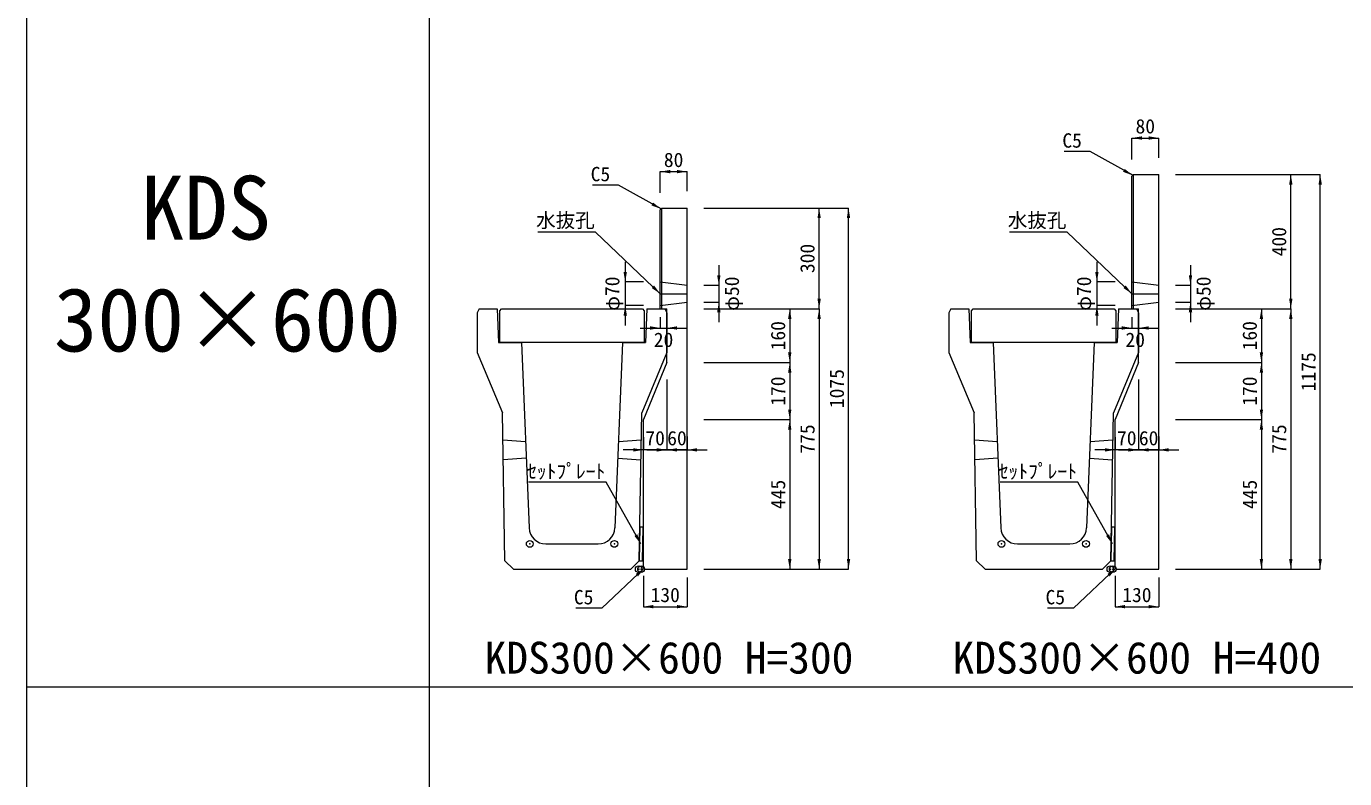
# Model space of a CAD drawing. Units: millimetres at full size, sheet at 1:40. Extents: x 172874 to 199766, y 869448 to 902797.
# Drawn here: x 172874 to 176800, y 897375 to 899614 of the extents above; entities that cross this region are included whole.
import ezdxf
from ezdxf.enums import TextEntityAlignment as Align

# ---------------------------------------------------------------- set-up
doc = ezdxf.new("R2010")
doc.units = ezdxf.units.MM
doc.header["$LTSCALE"] = 40
doc.header["$PDMODE"] = 32
doc.header["$PDSIZE"] = 20
doc.linetypes.add('DASHED', pattern=[7.5, 6, -1.5])
doc.linetypes.add('USER2', pattern=[4.7625, 3.175, -1.5875])
for name, color, linetype, lineweight in [('セットプレート', 3, 'Continuous', 13), ('パネックスKDS', 2, 'Continuous', 13), ('図枠', 5, 'Continuous', 13), ('寸法線', 7, 'Continuous', 13), ('引出線', 4, 'Continuous', 13), ('本体', 2, 'Continuous', 13), ('補助線', 8, 'Continuous', 13)]:
    doc.layers.add(name, color=color, linetype=linetype, lineweight=lineweight)
doc.layers.add('文字', color=7, linetype='Continuous')
doc.styles.add('ＭＳ ゴシック', font='')
doc.styles.get('ＭＳ ゴシック').set_extended_font_data('MS Gothic')

# ---------------------------------------------------------------- blocks, each defined once
blk = doc.blocks.new('filled_arrow')
at = {"color": 0, "linetype": 'Continuous', "lineweight": -2}
blk.add_solid([(7.5, 1.25), (0, 0), (7.5, -1.25)], dxfattribs=at)

msp = doc.modelspace()

# ---------------------------------------------------------------- linework, layer by layer
at = {"layer": 'セットプレート'}
for points in [[(174699.35, 898023.33), (174709.35, 898023.16), (174711.02, 898123.15), (174701.02, 898123.31)], [(176103.96, 898023.33), (176113.96, 898023.16), (176115.62, 898123.15), (176105.62, 898123.31)]]:
    msp.add_lwpolyline(points, close=True, dxfattribs=at)
at = {"layer": 'パネックスKDS'}
for p, q in [((176166.29, 899168.33), (176171.29, 899173.33)), ((176166.29, 898773.33), (176166.29, 899168.33)), ((176171.29, 899173.33), (176246.29, 899173.33)), ((176246.29, 897998.33), (176246.29, 899173.33)), ((174761.69, 899068.33), (174766.69, 899073.33)), ((174766.69, 899073.33), (174841.69, 899073.33)), ((174841.69, 897998.33), (174841.69, 899073.33)), ((174761.69, 898773.33), (174761.69, 899068.33)), ((174761.69, 898773.33), (174781.69, 898773.33)), ((174781.69, 898613.33), (174781.69, 898773.33)), ((176166.29, 898773.33), (176186.29, 898773.33)), ((176186.29, 898613.33), (176186.29, 898773.33)), ((174781.69, 898613.33), (174711.69, 898443.33)), ((176186.29, 898613.33), (176116.29, 898443.33)), ((174711.69, 898003.33), (174711.69, 898443.33)), ((176116.29, 898003.33), (176116.29, 898443.33)), ((174711.69, 898003.33), (174716.69, 897998.33)), ((174716.69, 897998.33), (174841.69, 897998.33)), ((176116.29, 898003.33), (176121.29, 897998.33)), ((176121.29, 897998.33), (176246.29, 897998.33))]:
    msp.add_line(p, q, dxfattribs=at)
at = {"layer": 'パネックスKDS', "lineweight": 5}
for p, q in [((176171.29, 898773.33), (176171.29, 899173.33)), ((174766.69, 898773.33), (174766.69, 899073.33))]:
    msp.add_line(p, q, dxfattribs=at)
at = {"layer": 'パネックスKDS', "linetype": 'DASHED', "lineweight": 9}
for p, q in [((174761.69, 898853.33), (174841.69, 898843.33)), ((176166.29, 898853.33), (176246.29, 898843.33)), ((174761.69, 898783.33), (174841.69, 898793.33)), ((176166.29, 898783.33), (176246.29, 898793.33))]:
    msp.add_line(p, q, dxfattribs=at)
at = {"layer": '図枠'}
for p, q in [((172874.21, 902448.33), (172874.21, 887048.33)), ((174074.21, 902448.33), (174074.21, 887048.33)), ((172874.21, 897648.33), (185274.21, 897648.33))]:
    msp.add_line(p, q, dxfattribs=at)
at = {"layer": '寸法線'}
for p, q in [((176166.29, 899281.88), (176246.29, 899281.88)), ((176166.29, 899218.33), (176166.29, 899281.88)), ((176246.29, 899223.33), (176246.29, 899281.88)), ((174761.69, 899181.88), (174841.69, 899181.88)), ((174761.69, 899118.33), (174761.69, 899181.88)), ((174841.69, 899123.33), (174841.69, 899181.88)), ((176296.29, 899173.33), (176727.13, 899173.33)), ((176296.29, 899173.33), (176639.63, 899173.33)), ((176639.63, 898773.33), (176639.63, 899173.33)), ((176727.13, 897998.33), (176727.13, 899173.33)), ((174891.69, 899073.33), (175322.53, 899073.33)), ((174891.69, 899073.33), (175235.03, 899073.33)), ((175235.03, 898773.33), (175235.03, 899073.33)), ((175322.53, 897998.33), (175322.53, 899073.33)), ((174657.62, 898913.33), (174657.62, 898723.33)), ((174936.36, 898903.33), (174936.36, 898733.33)), ((176062.22, 898913.33), (176062.22, 898723.33)), ((176340.96, 898903.33), (176340.96, 898733.33)), ((174711.69, 898853.33), (174657.62, 898853.33)), ((174891.69, 898843.33), (174936.36, 898843.33)), ((176116.29, 898853.33), (176062.22, 898853.33)), ((176296.29, 898843.33), (176340.96, 898843.33)), ((174711.69, 898783.33), (174657.62, 898783.33)), ((174891.69, 898793.33), (174936.36, 898793.33)), ((174891.69, 898773.33), (175235.03, 898773.33)), ((174891.69, 898773.33), (175147.53, 898773.33)), ((174891.69, 898773.33), (175235.03, 898773.33)), ((175147.53, 898773.33), (175147.53, 898613.33)), ((175235.03, 898773.33), (175235.03, 897998.33)), ((176116.29, 898783.33), (176062.22, 898783.33)), ((176296.29, 898793.33), (176340.96, 898793.33)), ((176296.29, 898773.33), (176639.63, 898773.33)), ((176296.29, 898773.33), (176552.13, 898773.33)), ((176296.29, 898773.33), (176639.63, 898773.33)), ((176552.13, 898773.33), (176552.13, 898613.33)), ((176639.63, 898773.33), (176639.63, 897998.33)), ((174761.69, 898748.33), (174761.69, 898716.25)), ((174781.69, 898748.33), (174781.69, 898716.25)), ((176166.29, 898748.33), (176166.29, 898716.25)), ((176186.29, 898748.33), (176186.29, 898716.25)), ((174701.69, 898716.25), (174841.69, 898716.25)), ((176106.29, 898716.25), (176246.29, 898716.25)), ((174891.69, 898613.33), (175147.53, 898613.33)), ((174891.69, 898613.33), (175147.53, 898613.33)), ((175147.53, 898613.33), (175147.53, 898443.33)), ((176296.29, 898613.33), (176552.13, 898613.33)), ((176296.29, 898613.33), (176552.13, 898613.33)), ((176552.13, 898613.33), (176552.13, 898443.33)), ((174781.69, 898563.33), (174781.69, 898353.33)), ((176186.29, 898563.33), (176186.29, 898353.33)), ((174891.69, 898443.33), (175147.53, 898443.33)), ((174891.69, 898443.33), (175147.53, 898443.33)), ((175147.53, 898443.33), (175147.53, 897998.33)), ((176296.29, 898443.33), (176552.13, 898443.33)), ((176296.29, 898443.33), (176552.13, 898443.33)), ((176552.13, 898443.33), (176552.13, 897998.33)), ((174711.69, 898391.59), (174711.69, 898353.33)), ((174781.69, 898393.33), (174781.69, 898353.33)), ((174841.69, 898393.33), (174841.69, 898353.33)), ((176116.29, 898391.59), (176116.29, 898353.33)), ((176186.29, 898393.33), (176186.29, 898353.33)), ((176246.29, 898393.33), (176246.29, 898353.33)), ((174841.69, 898353.33), (174651.69, 898353.33)), ((174721.69, 898353.33), (174901.69, 898353.33)), ((176246.29, 898353.33), (176056.29, 898353.33)), ((176126.29, 898353.33), (176306.29, 898353.33)), ((174711.69, 897978.33), (174711.69, 897886.53)), ((174891.69, 897998.33), (175322.53, 897998.33)), ((174891.69, 897998.33), (175235.03, 897998.33)), ((174891.69, 897998.33), (175147.53, 897998.33)), ((176116.29, 897978.33), (176116.29, 897886.53)), ((176296.29, 897998.33), (176727.13, 897998.33)), ((176296.29, 897998.33), (176639.63, 897998.33)), ((176296.29, 897998.33), (176552.13, 897998.33)), ((174841.69, 897973.33), (174841.69, 897886.53)), ((176246.29, 897973.33), (176246.29, 897886.53)), ((174711.69, 897886.53), (174841.69, 897886.53)), ((176116.29, 897886.53), (176246.29, 897886.53))]:
    msp.add_line(p, q, dxfattribs=at)
at = {"layer": '引出線'}
for points in [[(176168.79, 899170.83), (176042.42, 899241.91), (175964.65, 899241.91)], [(174764.19, 899070.83), (174637.82, 899141.91), (174560.05, 899141.91)], [(174761.69, 898818.33), (174569.23, 899001.78), (174397.49, 899001.78)], [(176166.29, 898818.33), (175973.83, 899001.78), (175802.09, 899001.78)], [(174704.19, 898073.33), (174600.49, 898256.77), (174369.13, 898256.77)], [(176108.79, 898073.33), (176005.1, 898256.77), (175773.74, 898256.77)], [(174714.19, 898000.83), (174587.82, 897882.18), (174510.05, 897882.18)], [(176118.79, 898000.83), (175992.42, 897882.18), (175914.65, 897882.18)]]:
    msp.add_lwpolyline(points, dxfattribs=at)
at = {"layer": '本体'}
for p, q in [((174222.69, 898773.33), (174216.69, 898761.33)), ((174216.69, 898761.33), (174216.69, 898643.33)), ((174222.69, 898773.33), (174276.69, 898773.33)), ((174276.69, 898773.33), (174280.69, 898673.33)), ((174721.69, 898773.33), (174717.69, 898673.33)), ((174721.69, 898773.33), (174775.69, 898773.33)), ((174775.69, 898773.33), (174781.69, 898761.33)), ((174781.69, 898761.33), (174781.69, 898643.33)), ((175627.29, 898773.33), (175621.29, 898761.33)), ((175621.29, 898761.33), (175621.29, 898643.33)), ((175627.29, 898773.33), (175681.29, 898773.33)), ((175681.29, 898773.33), (175685.29, 898673.33)), ((176126.29, 898773.33), (176122.29, 898673.33)), ((176126.29, 898773.33), (176180.29, 898773.33)), ((176180.29, 898773.33), (176186.29, 898761.33)), ((176186.29, 898761.33), (176186.29, 898643.33)), ((174216.69, 898643.33), (174291.69, 898463.33)), ((174280.69, 898673.33), (174349.19, 898673.33)), ((174349.19, 898673.33), (174371.27, 898121.33)), ((174649.19, 898673.33), (174627.11, 898121.33)), ((174649.19, 898673.33), (174717.69, 898673.33)), ((174781.69, 898643.33), (174706.69, 898463.33)), ((175621.29, 898643.33), (175696.29, 898463.33)), ((175685.29, 898673.33), (175753.79, 898673.33)), ((175753.79, 898673.33), (175775.87, 898121.33)), ((176053.79, 898673.33), (176031.71, 898121.33)), ((176053.79, 898673.33), (176122.29, 898673.33)), ((176186.29, 898643.33), (176111.29, 898463.33)), ((174299.02, 898023.33), (174291.69, 898463.33)), ((174699.35, 898023.33), (174706.69, 898463.33)), ((175703.62, 898023.33), (175696.29, 898463.33)), ((176103.96, 898023.33), (176111.29, 898463.33)), ((174421.23, 898073.33), (174577.15, 898073.33)), ((175825.83, 898073.33), (175981.75, 898073.33)), ((174299.02, 898023.33), (174324.44, 897998.33)), ((174673.94, 897998.33), (174699.35, 898023.33)), ((175703.62, 898023.33), (175729.04, 897998.33)), ((176078.54, 897998.33), (176103.96, 898023.33)), ((174324.44, 897998.33), (174673.94, 897998.33)), ((175729.04, 897998.33), (176078.54, 897998.33))]:
    msp.add_line(p, q, dxfattribs=at)
at = {"layer": '本体', "linetype": 'USER2'}
for p, q in [((174293.02, 898383.33), (174360.99, 898378.33)), ((174637.39, 898378.33), (174705.35, 898383.33)), ((175697.62, 898383.33), (175765.59, 898378.33)), ((176041.99, 898378.33), (176109.96, 898383.33)), ((174362.99, 898328.33), (174294.02, 898323.33)), ((174635.39, 898328.33), (174704.35, 898323.33)), ((175767.59, 898328.33), (175698.62, 898323.33)), ((176039.99, 898328.33), (176108.96, 898323.33))]:
    msp.add_line(p, q, dxfattribs=at)
at = {"layer": '本体', "lineweight": 20}
for points in [[(174284.19, 898767.33), (174289.19, 898773.33), (174709.19, 898773.33), (174714.19, 898767.33), (174714.19, 898673.33), (174284.19, 898673.33)], [(175688.79, 898767.33), (175693.79, 898773.33), (176113.79, 898773.33), (176118.79, 898767.33), (176118.79, 898673.33), (175688.79, 898673.33)]]:
    msp.add_lwpolyline(points, close=True, dxfattribs=at)
at = {"layer": '本体'}
for centre, start, end in [((174421.23, 898123.33), 182.29061, 270), ((174577.15, 898123.33), 270, 357.70939), ((175825.83, 898123.33), 182.29061, 270), ((175981.75, 898123.33), 270, 357.70939)]:
    msp.add_arc(centre, 50, start, end, dxfattribs=at)
at = {"layer": '補助線'}
for p, q in [((174761.69, 898818.33), (174841.69, 898818.33)), ((176166.29, 898818.33), (176246.29, 898818.33))]:
    msp.add_line(p, q, dxfattribs=at)
for p in [(174373.19, 898073.33), (174625.19, 898073.33), (175777.79, 898073.33), (176029.79, 898073.33), (174697.69, 897998.33), (174704.69, 897998.33), (174704.69, 897998.33), (176102.29, 897998.33), (176102.29, 897998.33), (176109.29, 897998.33), (176109.29, 897998.33)]:
    msp.add_point(p, dxfattribs=at)

# ---------------------------------------------------------------- block references
at = {"layer": '寸法線', "xscale": 4, "yscale": 4}
for p in [(176166.29, 899281.88), (174761.69, 899181.88), (174781.69, 898716.25), (176186.29, 898716.25), (174781.69, 898353.33), (174841.69, 898353.33), (176186.29, 898353.33), (176246.29, 898353.33), (174711.69, 897886.53), (176116.29, 897886.53)]:
    msp.add_blockref('filled_arrow', p, dxfattribs=at)
for p, rotation in [((176246.29, 899281.88), 180), ((174841.69, 899181.88), 180), ((176639.63, 899173.33), 270), ((176727.13, 899173.33), 270), ((175235.03, 899073.33), 270), ((175322.53, 899073.33), 270), ((174657.62, 898853.33), 90), ((176062.22, 898853.33), 90), ((174936.36, 898843.33), 90), ((176340.96, 898843.33), 90), ((175235.03, 898773.33), 90), ((176639.63, 898773.33), 90), ((174657.62, 898783.33), 270), ((174936.36, 898793.33), 270), ((175147.53, 898773.33), 270), ((175235.03, 898773.33), 270), ((176062.22, 898783.33), 270), ((176340.96, 898793.33), 270), ((176552.13, 898773.33), 270), ((176639.63, 898773.33), 270), ((174761.69, 898716.25), 180), ((176166.29, 898716.25), 180), ((175147.53, 898613.33), 90), ((176552.13, 898613.33), 90), ((175147.53, 898613.33), 270), ((176552.13, 898613.33), 270), ((175147.53, 898443.33), 90), ((176552.13, 898443.33), 90), ((175147.53, 898443.33), 270), ((176552.13, 898443.33), 270), ((174711.69, 898353.33), 180), ((174781.69, 898353.33), 180), ((176116.29, 898353.33), 180), ((176186.29, 898353.33), 180), ((175147.53, 897998.33), 90), ((175235.03, 897998.33), 90), ((175322.53, 897998.33), 90), ((176552.13, 897998.33), 90), ((176639.63, 897998.33), 90), ((176727.13, 897998.33), 90), ((174841.69, 897886.53), 180), ((176246.29, 897886.53), 180)]:
    msp.add_blockref('filled_arrow', p, dxfattribs=dict(at, rotation=rotation))
at = {"layer": '引出線', "xscale": 4, "yscale": 4}
for p, rotation in [((176168.79, 899170.83), 150.6), ((174764.19, 899070.83), 150.6), ((174761.69, 898818.33), 136.4), ((176166.29, 898818.33), 136.4), ((174704.19, 898073.33), 119.5), ((176108.79, 898073.33), 119.5), ((174714.19, 898000.83), 223.2), ((176118.79, 898000.83), 223.2)]:
    msp.add_blockref('filled_arrow', p, dxfattribs=dict(at, rotation=rotation))

# ---------------------------------------------------------------- texts
at = {"layer": '寸法線', "style": 'ＭＳ ゴシック'}
for s, p in [('80', (176206.29, 899316.88)), ('80', (174801.69, 899216.88)), ('20', (174771.69, 898681.25)), ('20', (176176.29, 898681.25)), ('70', (174746.69, 898388.33)), ('60', (174811.69, 898388.33)), ('70', (176151.29, 898388.33)), ('60', (176216.29, 898388.33)), ('130', (174776.69, 897921.53)), ('130', (176181.29, 897921.53))]:
    msp.add_text(s, height=42.72, dxfattribs=at).set_placement(p, align=Align.MIDDLE_CENTER)
for s, p in [('400', (176604.63, 898973.33)), ('300', (175200.03, 898923.33)), ('φ70', (174618.96, 898818.33)), ('φ50', (174975.01, 898818.33)), ('φ70', (176023.56, 898818.33)), ('φ50', (176379.62, 898818.33)), ('160', (175112.53, 898693.33)), ('160', (176517.13, 898693.33)), ('1175', (176692.13, 898585.83)), ('170', (175112.53, 898528.33)), ('1075', (175287.53, 898535.83)), ('170', (176517.13, 898528.33)), ('775', (175200.03, 898385.83)), ('775', (176604.63, 898385.83)), ('445', (175112.53, 898220.83)), ('445', (176517.13, 898220.83))]:
    msp.add_text(s, height=42.72, rotation=90, dxfattribs=at).set_placement(p, align=Align.MIDDLE_CENTER)
at = {"layer": '引出線', "style": 'ＭＳ ゴシック'}
for s, p in [('C5', (176017.42, 899295.91)), ('C5', (174612.82, 899195.91)), ('水抜孔', (174566.98, 899058.06)), ('水抜孔', (175971.58, 899058.06)), ('ｾｯﾄﾌﾟﾚｰﾄ', (174598.24, 898310.77)), ('ｾｯﾄﾌﾟﾚｰﾄ', (176002.85, 898310.77)), ('C5', (174562.82, 897936.18)), ('C5', (175967.42, 897936.18))]:
    msp.add_text(s, height=42.72, dxfattribs=at).set_placement(p, align=Align.TOP_RIGHT)
at = {"layer": '文字', "style": 'ＭＳ ゴシック'}
for s, p in [('KDS ', (173215.21, 899169.5)), ('300×600', (172956.21, 898836.16))]:
    msp.add_text(s, height=189.9, dxfattribs=at).set_placement(p, align=Align.TOP_LEFT)
for s, p in [('KDS300×600 H=300', (174238.87, 897658.65)), ('KDS300×600 H=400', (175632.24, 897658.65))]:
    msp.add_text(s, height=94.94, dxfattribs=at).set_placement(p, align=Align.BOTTOM_LEFT)

doc.saveas('drawing.dxf')
